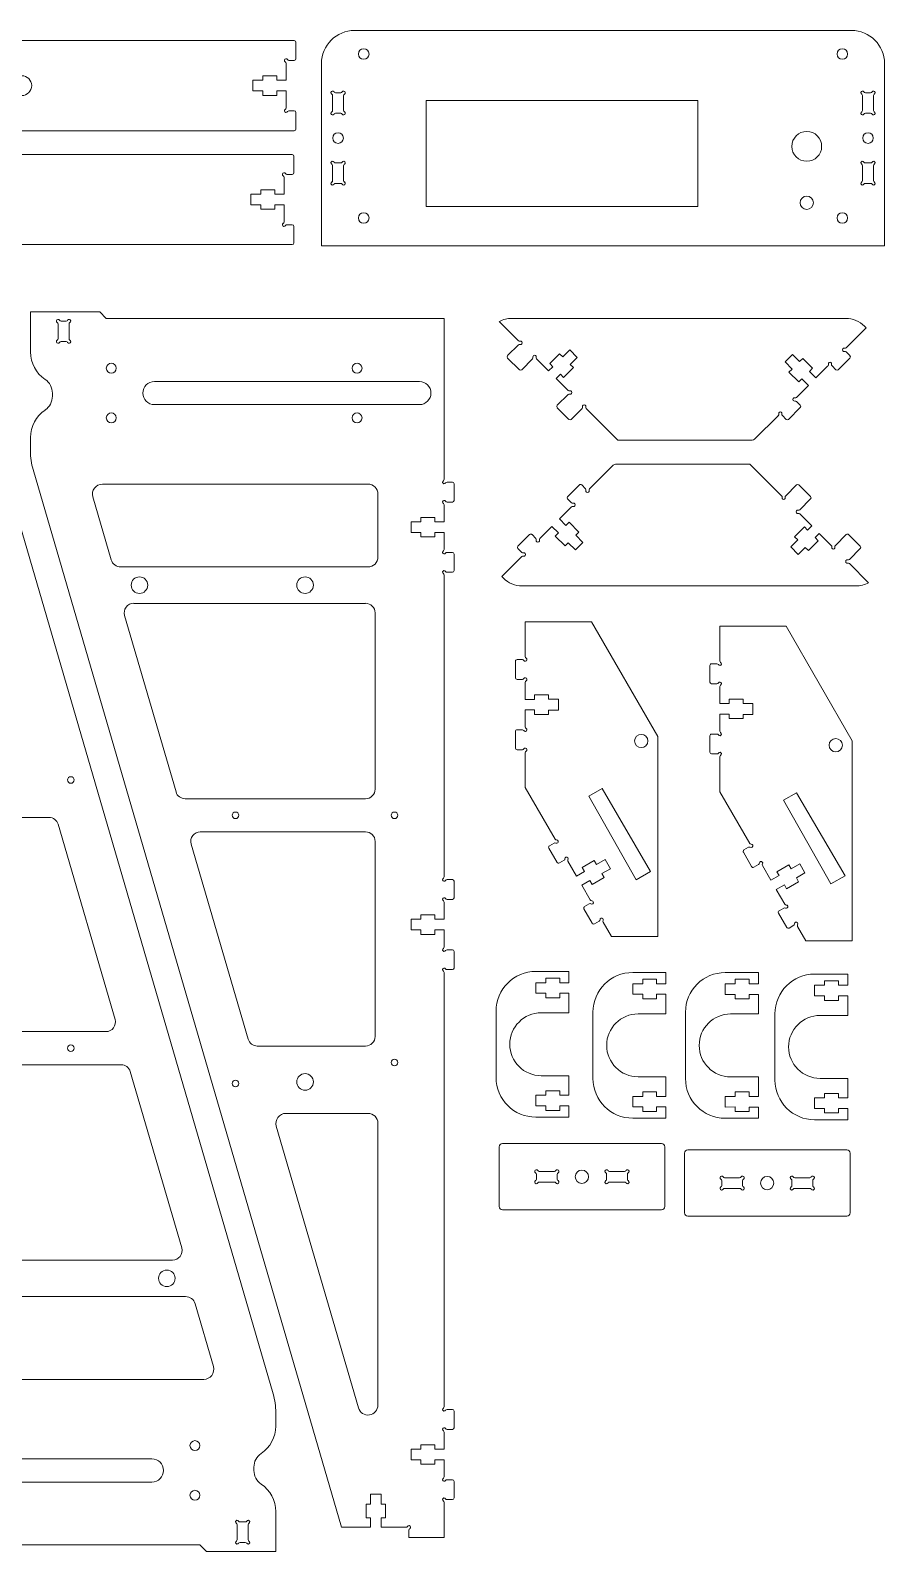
# Model space of a CAD drawing. Header units: millimetres. Extents: x 206 to 904, y 195 to 663.
# Drawn here: x 645.9 to 903.8, y 204.2 to 663.5 of the extents above; entities that cross this region are included whole.
import ezdxf

# ---------------------------------------------------------------- set-up
doc = ezdxf.new("R2010")
doc.units = ezdxf.units.MM

msp = doc.modelspace()

# ---------------------------------------------------------------- linework, layer by layer
at = {"color": 7, "linetype": 'Continuous', "lineweight": 15}
for p, q in [((893.81, 663.48), (743.81, 663.48)), ((206.61, 660.41), (725.61, 660.41)), ((726.11, 659.91), (726.11, 654.91)), ((723.11, 653.55), (723.11, 648.41)), ((725.61, 654.41), (723.98, 654.41)), ((733.81, 653.48), (733.81, 598.48)), ((903.81, 598.48), (903.81, 653.48)), ((716.11, 648.41), (713.11, 648.41)), ((713.11, 648.41), (713.11, 645.21)), ((720.31, 649.77), (716.11, 649.77)), ((716.11, 649.77), (716.11, 648.41)), ((720.31, 648.41), (720.31, 649.77)), ((723.11, 648.41), (720.31, 648.41)), ((713.11, 645.21), (716.11, 645.21)), ((716.11, 645.21), (716.11, 643.87)), ((716.11, 643.87), (720.31, 643.87)), ((720.31, 643.87), (720.31, 645.21)), ((720.31, 645.21), (723.11, 645.21)), ((723.11, 645.21), (723.11, 640.08)), ((737.16, 643.81), (737.16, 639.34)), ((739.6, 644.68), (738.03, 644.68)), ((740.46, 639.34), (740.46, 643.81)), ((897.16, 643.81), (897.16, 639.34)), ((899.6, 644.68), (898.03, 644.68)), ((900.46, 639.34), (900.46, 643.81)), ((723.98, 639.21), (725.61, 639.21)), ((726.11, 638.71), (726.11, 633.71)), ((738.03, 638.48), (739.6, 638.48)), ((765.44, 642.35), (765.44, 610.35)), ((847.44, 642.35), (765.44, 642.35)), ((847.44, 610.35), (847.44, 642.35)), ((898.03, 638.48), (899.6, 638.48)), ((725.61, 633.21), (206.61, 633.21)), ((206, 626), (725, 626)), ((725.5, 625.5), (725.5, 620.5)), ((737.16, 622.61), (737.16, 618.14)), ((739.6, 623.48), (738.03, 623.48)), ((740.46, 618.14), (740.46, 622.61)), ((897.16, 622.61), (897.16, 618.14)), ((899.6, 623.48), (898.03, 623.48)), ((900.46, 618.14), (900.46, 622.61)), ((722.5, 619.13), (722.5, 614)), ((725, 620), (723.37, 620)), ((738.03, 617.28), (739.6, 617.28)), ((898.03, 617.28), (899.6, 617.28)), ((715.5, 614), (712.5, 614)), ((712.5, 614), (712.5, 610.8)), ((719.7, 615.36), (715.5, 615.36)), ((715.5, 615.36), (715.5, 614)), ((719.7, 614), (719.7, 615.36)), ((722.5, 614), (719.7, 614)), ((712.5, 610.8), (715.5, 610.8)), ((715.5, 610.8), (715.5, 609.46)), ((715.5, 609.46), (719.7, 609.46)), ((719.7, 610.8), (722.5, 610.8)), ((719.7, 609.46), (719.7, 610.8)), ((722.5, 610.8), (722.5, 605.66)), ((765.44, 610.35), (847.44, 610.35)), ((723.37, 604.8), (725, 604.8)), ((725.5, 604.3), (725.5, 599.3)), ((725, 598.8), (206, 598.8)), ((733.81, 598.48), (903.81, 598.48)), ((645.95, 566.4), (645.95, 578.49)), ((645.95, 578.49), (666.85, 578.49)), ((654.3, 574.87), (654.3, 570.41)), ((656.74, 575.74), (655.17, 575.74)), ((657.6, 570.41), (657.6, 574.87)), ((666.85, 578.49), (668.85, 576.49)), ((668.85, 576.49), (770.85, 576.49)), ((770.85, 576.49), (770.85, 527.95)), ((793.29, 569.78), (787.5, 575.57)), ((892.1, 576.52), (791.28, 576.52)), ((898.24, 573.69), (897.75, 574.17)), ((626.11, 571.14), (719.21, 251.79)), ((655.17, 569.54), (656.74, 569.54)), ((892.2, 567.66), (898.24, 573.69)), ((793.29, 568.55), (790.01, 565.28)), ((805.68, 565.87), (802.7, 562.9)), ((806.63, 564.92), (805.68, 565.87)), ((806.63, 564.92), (807.34, 565.62)), ((808.75, 567.04), (807.34, 565.62)), ((811.01, 564.77), (808.75, 567.04)), ((873.77, 563.37), (876.03, 565.63)), ((876.03, 565.63), (878.15, 563.51)), ((893.35, 565.28), (892.2, 566.43)), ((790.01, 564.57), (793.55, 561.03)), ((794.25, 561.03), (797.53, 564.31)), ((802.39, 560.68), (798.76, 564.31)), ((803.66, 561.95), (802.39, 560.68)), ((802.7, 562.9), (803.66, 561.95)), ((809.85, 561.7), (806.87, 558.73)), ((809.6, 563.36), (808.89, 562.65)), ((809.85, 561.7), (808.89, 562.65)), ((809.6, 563.36), (811.01, 564.77)), ((875.89, 561.25), (873.77, 563.37)), ((874.93, 560.3), (875.89, 561.25)), ((878.15, 563.51), (879.11, 564.47)), ((879.11, 564.47), (882.07, 561.5)), ((882.07, 561.5), (881.12, 560.54)), ((881.12, 560.54), (883.1, 558.56)), ((883.1, 558.56), (886.73, 562.19)), ((887.96, 562.19), (889.11, 561.03)), ((889.82, 561.03), (893.35, 564.57)), ((763.35, 557.49), (683.35, 557.49)), ((804.65, 558.41), (805.92, 559.68)), ((808.28, 554.78), (804.65, 558.41)), ((805.92, 559.68), (806.87, 558.73)), ((877.9, 557.33), (874.93, 560.3)), ((877.2, 552.67), (880.84, 556.3)), ((878.86, 558.28), (877.9, 557.33)), ((880.84, 556.3), (878.86, 558.28)), ((652.56, 553.02), (652.56, 553.97)), ((808.28, 553.56), (805, 550.28)), ((878.36, 550.29), (877.2, 551.45)), ((683.35, 550.49), (763.35, 550.49)), ((805, 549.57), (808.53, 546.04)), ((809.24, 546.04), (812.52, 549.31)), ((823.3, 539.75), (813.74, 549.31)), ((864.57, 540.04), (871.74, 547.2)), ((872.96, 547.2), (874.11, 546.05)), ((874.82, 546.05), (878.36, 549.58)), ((645.95, 536.48), (645.95, 540.58)), ((823.3, 539.75), (863.88, 539.75)), ((739.85, 211.54), (646.75, 530.88)), ((821.91, 532.25), (814.74, 525.08)), ((863.18, 532.54), (822.59, 532.54)), ((863.18, 532.54), (872.74, 522.98)), ((747.85, 526.49), (667.66, 526.49)), ((771.71, 527.09), (773.35, 527.09)), ((773.85, 526.59), (773.85, 521.59)), ((811.66, 526.24), (808.12, 522.7)), ((813.52, 525.08), (812.36, 526.24)), ((877.24, 526.25), (873.96, 522.97)), ((881.48, 522.71), (877.95, 526.25)), ((664.78, 522.65), (670.31, 503.65)), ((750.85, 504.49), (750.85, 523.49)), ((770.85, 520.22), (770.85, 515.09)), ((773.35, 521.09), (771.71, 521.09)), ((809.27, 519.62), (805.64, 515.99)), ((808.12, 522), (809.27, 520.84)), ((878.2, 518.73), (881.48, 522.01)), ((763.85, 515.09), (760.85, 515.09)), ((760.85, 515.09), (760.85, 511.89)), ((768.05, 516.44), (763.85, 516.44)), ((763.85, 516.44), (763.85, 515.09)), ((768.05, 515.09), (768.05, 516.44)), ((770.85, 515.09), (768.05, 515.09)), ((805.64, 515.99), (807.62, 514.01)), ((807.62, 514.01), (808.58, 514.96)), ((808.58, 514.96), (811.54, 511.99)), ((878.2, 517.51), (881.83, 513.87)), ((760.85, 511.89), (763.85, 511.89)), ((763.85, 511.89), (763.85, 510.54)), ((763.85, 510.54), (768.05, 510.54)), ((768.05, 510.54), (768.05, 511.89)), ((768.05, 511.89), (770.85, 511.89)), ((770.85, 511.89), (770.85, 506.76)), ((796.66, 511.25), (793.12, 507.72)), ((798.52, 510.1), (797.37, 511.25)), ((803.38, 513.73), (799.75, 510.1)), ((805.36, 511.74), (803.38, 513.73)), ((804.4, 510.79), (805.36, 511.74)), ((807.37, 507.82), (804.4, 510.79)), ((811.54, 511.99), (810.59, 511.04)), ((810.59, 511.04), (812.71, 508.91)), ((876.63, 510.59), (879.6, 513.56)), ((876.63, 510.59), (877.59, 509.63)), ((880.56, 512.6), (879.6, 513.56)), ((881.83, 513.87), (880.56, 512.6)), ((882.82, 510.34), (884.09, 511.61)), ((883.77, 509.38), (882.82, 510.34)), ((884.09, 511.61), (887.72, 507.98)), ((892.22, 511.25), (888.95, 507.98)), ((896.47, 507.72), (892.93, 511.25)), ((771.71, 505.89), (773.35, 505.89)), ((773.85, 505.39), (773.85, 500.39)), ((793.12, 507.01), (794.28, 505.86)), ((808.33, 508.77), (807.37, 507.82)), ((810.45, 506.65), (808.33, 508.77)), ((812.71, 508.91), (810.45, 506.65)), ((876.88, 508.93), (875.46, 507.51)), ((875.46, 507.51), (877.73, 505.25)), ((876.88, 508.93), (877.59, 509.63)), ((877.73, 505.25), (879.14, 506.66)), ((879.85, 507.37), (879.14, 506.66)), ((879.85, 507.37), (880.8, 506.41)), ((880.8, 506.41), (883.77, 509.38)), ((893.19, 503.73), (896.47, 507.01)), ((747.85, 501.49), (673.2, 501.49)), ((794.28, 504.63), (788.24, 498.6)), ((893.19, 502.51), (898.98, 496.72)), ((770.85, 499.02), (770.85, 407.96)), ((773.35, 499.89), (771.71, 499.89)), ((788.24, 498.6), (788.73, 498.11)), ((794.38, 495.77), (895.2, 495.77)), ((747.12, 490.49), (677.11, 490.49)), ((749.99, 487.63), (749.99, 434.36)), ((674.36, 486.82), (689.89, 433.55)), ((795.35, 484.91), (795.35, 474.38)), ((815.35, 484.91), (795.35, 484.91)), ((835.35, 450.27), (815.35, 484.91)), ((874.07, 483.63), (854.07, 483.63)), ((854.07, 483.63), (854.07, 473.1)), ((894.07, 448.99), (874.07, 483.63)), ((794.48, 473.51), (792.85, 473.51)), ((792.35, 473.01), (792.35, 468.01)), ((851.07, 471.73), (851.07, 466.73)), ((853.2, 472.23), (851.57, 472.23)), ((792.85, 467.51), (794.48, 467.51)), ((795.35, 466.65), (795.35, 461.51)), ((851.57, 466.23), (853.2, 466.23)), ((854.07, 465.37), (854.07, 460.23)), ((795.35, 461.51), (798.15, 461.51)), ((798.15, 462.86), (802.35, 462.86)), ((798.15, 461.51), (798.15, 462.86)), ((802.35, 462.86), (802.35, 461.56)), ((802.35, 461.56), (805.35, 461.56)), ((805.35, 461.56), (805.35, 458.26)), ((854.07, 460.23), (856.87, 460.23)), ((856.87, 461.58), (861.07, 461.58)), ((856.87, 460.23), (856.87, 461.58)), ((861.07, 461.58), (861.07, 460.28)), ((861.07, 460.28), (864.07, 460.28)), ((864.07, 460.28), (864.07, 456.98)), ((795.35, 458.31), (795.35, 453.18)), ((798.15, 458.31), (795.35, 458.31)), ((798.15, 456.96), (798.15, 458.31)), ((802.35, 456.96), (798.15, 456.96)), ((802.35, 458.26), (802.35, 456.96)), ((805.35, 458.26), (802.35, 458.26)), ((854.07, 457.03), (854.07, 451.9)), ((856.87, 457.03), (854.07, 457.03)), ((856.87, 455.68), (856.87, 457.03)), ((861.07, 455.68), (856.87, 455.68)), ((861.07, 456.98), (861.07, 455.68)), ((864.07, 456.98), (861.07, 456.98)), ((792.35, 451.81), (792.35, 446.81)), ((794.48, 452.31), (792.85, 452.31)), ((835.35, 389.91), (835.35, 450.27)), ((851.07, 450.53), (851.07, 445.53)), ((853.2, 451.03), (851.57, 451.03)), ((792.85, 446.31), (794.48, 446.31)), ((894.07, 388.63), (894.07, 448.99)), ((795.35, 445.45), (795.35, 434.91)), ((851.57, 445.03), (853.2, 445.03)), ((854.07, 444.17), (854.07, 433.63)), ((795.35, 434.91), (804.36, 419.3)), ((818.54, 434.6), (814.56, 432.31)), ((814.56, 432.31), (828.82, 407.06)), ((833.19, 409.5), (818.54, 434.6)), ((854.07, 433.63), (863.09, 418.02)), ((877.26, 433.32), (873.28, 431.03)), ((891.92, 408.22), (877.26, 433.32)), ((747.12, 431.49), (692.64, 431.49)), ((873.28, 431.03), (887.55, 405.79)), ((618.84, 425.85), (651.55, 425.85)), ((671.48, 364.86), (654.31, 423.78)), ((747.12, 421.49), (697.23, 421.49)), ((749.99, 418.63), (749.99, 359.7)), ((804.05, 418.11), (802.63, 417.3)), ((694.48, 417.82), (711.66, 358.89)), ((802.45, 416.61), (804.95, 412.28)), ((861.17, 415.33), (863.67, 411)), ((862.77, 416.83), (861.36, 416.02)), ((805.63, 412.1), (807.05, 412.92)), ((808.23, 412.6), (810.8, 408.15)), ((810.8, 408.15), (813.22, 409.55)), ((812.55, 410.72), (816.18, 412.82)), ((813.22, 409.55), (812.55, 410.72)), ((816.18, 412.82), (816.86, 411.65)), ((816.86, 411.65), (819.46, 413.15)), ((821.06, 410.38), (818.46, 408.88)), ((818.46, 408.88), (819.13, 407.71)), ((819.46, 413.15), (821.06, 410.38)), ((828.82, 407.06), (833.19, 409.5)), ((864.36, 410.82), (865.77, 411.64)), ((866.95, 411.32), (869.52, 406.87)), ((871.27, 409.44), (874.91, 411.54)), ((871.95, 408.27), (871.27, 409.44)), ((874.91, 411.54), (875.58, 410.37)), ((875.58, 410.37), (878.18, 411.87)), ((879.78, 409.1), (877.18, 407.6)), ((878.18, 411.87), (879.78, 409.1)), ((771.71, 407.09), (773.35, 407.09)), ((773.85, 406.59), (773.85, 401.59)), ((814.82, 406.78), (812.4, 405.38)), ((812.4, 405.38), (814.96, 400.94)), ((815.5, 405.61), (814.82, 406.78)), ((819.13, 407.71), (815.5, 405.61)), ((869.52, 406.87), (871.95, 408.27)), ((873.55, 405.5), (871.12, 404.1)), ((874.22, 404.33), (873.55, 405.5)), ((877.86, 406.43), (874.22, 404.33)), ((877.18, 407.6), (877.86, 406.43)), ((887.55, 405.79), (891.92, 408.22)), ((770.85, 400.22), (770.85, 395.09)), ((773.35, 401.09), (771.71, 401.09)), ((814.65, 399.75), (813.23, 398.94)), ((871.12, 404.1), (873.69, 399.66)), ((763.85, 395.09), (760.85, 395.09)), ((760.85, 395.09), (760.85, 391.89)), ((768.05, 396.44), (763.85, 396.44)), ((763.85, 396.44), (763.85, 395.09)), ((768.05, 395.09), (768.05, 396.44)), ((770.85, 395.09), (768.05, 395.09)), ((813.05, 398.25), (815.55, 393.92)), ((871.77, 396.97), (874.27, 392.64)), ((873.37, 398.47), (871.96, 397.66)), ((760.85, 391.89), (763.85, 391.89)), ((763.85, 391.89), (763.85, 390.54)), ((763.85, 390.54), (768.05, 390.54)), ((768.05, 390.54), (768.05, 391.89)), ((768.05, 391.89), (770.85, 391.89)), ((770.85, 391.89), (770.85, 386.76)), ((816.23, 393.74), (817.65, 394.56)), ((818.83, 394.24), (821.33, 389.91)), ((874.96, 392.46), (876.37, 393.28)), ((877.55, 392.96), (880.05, 388.63)), ((771.71, 385.89), (773.35, 385.89)), ((821.33, 389.91), (835.35, 389.91)), ((880.05, 388.63), (894.07, 388.63)), ((773.85, 385.39), (773.85, 380.39)), ((770.85, 379.02), (770.85, 247.96)), ((773.35, 379.89), (771.71, 379.89)), ((808.53, 379.36), (798.53, 379.36)), ((801.53, 377.31), (805.73, 377.31)), ((801.53, 375.96), (801.53, 377.31)), ((805.73, 377.31), (805.73, 375.96)), ((808.53, 375.96), (808.53, 379.36)), ((837.78, 379.04), (827.78, 379.04)), ((830.78, 376.99), (834.98, 376.99)), ((830.78, 375.64), (830.78, 376.99)), ((834.98, 376.99), (834.98, 375.64)), ((837.78, 375.64), (837.78, 379.04)), ((865.71, 379.02), (855.71, 379.02)), ((858.71, 376.97), (862.91, 376.97)), ((858.71, 375.62), (858.71, 376.97)), ((862.91, 376.97), (862.91, 375.62)), ((865.71, 375.62), (865.71, 379.02)), ((892.7, 378.56), (882.7, 378.56)), ((892.7, 375.16), (892.7, 378.56)), ((798.53, 375.96), (801.53, 375.96)), ((798.53, 372.76), (798.53, 375.96)), ((801.53, 372.76), (798.53, 372.76)), ((801.53, 371.41), (801.53, 372.76)), ((805.73, 375.96), (808.53, 375.96)), ((805.73, 372.76), (805.73, 371.41)), ((808.53, 372.76), (805.73, 372.76)), ((808.53, 366.86), (808.53, 372.76)), ((827.78, 375.64), (830.78, 375.64)), ((827.78, 372.44), (827.78, 375.64)), ((830.78, 372.44), (827.78, 372.44)), ((830.78, 371.09), (830.78, 372.44)), ((834.98, 375.64), (837.78, 375.64)), ((834.98, 372.44), (834.98, 371.09)), ((837.78, 372.44), (834.98, 372.44)), ((837.78, 366.54), (837.78, 372.44)), ((855.71, 375.62), (858.71, 375.62)), ((855.71, 372.42), (855.71, 375.62)), ((858.71, 372.42), (855.71, 372.42)), ((858.71, 371.07), (858.71, 372.42)), ((862.91, 375.62), (865.71, 375.62)), ((862.91, 372.42), (862.91, 371.07)), ((865.71, 372.42), (862.91, 372.42)), ((865.71, 366.52), (865.71, 372.42)), ((882.7, 375.16), (885.7, 375.16)), ((882.7, 371.96), (882.7, 375.16)), ((885.7, 376.51), (889.9, 376.51)), ((885.7, 375.16), (885.7, 376.51)), ((889.9, 376.51), (889.9, 375.16)), ((889.9, 375.16), (892.7, 375.16)), ((805.73, 371.41), (801.53, 371.41)), ((834.98, 371.09), (830.78, 371.09)), ((862.91, 371.07), (858.71, 371.07)), ((885.7, 371.96), (882.7, 371.96)), ((885.7, 370.61), (885.7, 371.96)), ((889.9, 370.61), (885.7, 370.61)), ((889.9, 371.96), (889.9, 370.61)), ((892.7, 371.96), (889.9, 371.96)), ((892.7, 366.06), (892.7, 371.96)), ((786.53, 367.36), (786.53, 347.36)), ((800.16, 366.86), (808.53, 366.86)), ((815.78, 367.04), (815.78, 347.04)), ((829.41, 366.54), (837.78, 366.54)), ((843.71, 367.02), (843.71, 347.02)), ((857.34, 366.52), (865.71, 366.52)), ((870.7, 366.56), (870.7, 346.56)), ((884.33, 366.06), (892.7, 366.06)), ((618.84, 361.19), (668.73, 361.19)), ((747.12, 356.83), (714.41, 356.83)), ((618.84, 351.19), (673.32, 351.19)), ((691.6, 295.86), (676.07, 349.12)), ((808.53, 347.86), (800.16, 347.86)), ((808.53, 341.96), (808.53, 347.86)), ((837.78, 347.54), (829.41, 347.54)), ((837.78, 341.64), (837.78, 347.54)), ((865.71, 347.52), (857.34, 347.52)), ((865.71, 341.62), (865.71, 347.52)), ((892.7, 347.06), (884.33, 347.06)), ((892.7, 341.16), (892.7, 347.06)), ((798.53, 341.96), (801.53, 341.96)), ((798.53, 338.76), (798.53, 341.96)), ((801.53, 343.31), (805.73, 343.31)), ((801.53, 341.96), (801.53, 343.31)), ((805.73, 343.31), (805.73, 341.96)), ((805.73, 341.96), (808.53, 341.96)), ((827.78, 341.64), (830.78, 341.64)), ((827.78, 338.44), (827.78, 341.64)), ((830.78, 342.99), (834.98, 342.99)), ((830.78, 341.64), (830.78, 342.99)), ((834.98, 342.99), (834.98, 341.64)), ((834.98, 341.64), (837.78, 341.64)), ((855.71, 341.62), (858.71, 341.62)), ((855.71, 338.42), (855.71, 341.62)), ((858.71, 342.97), (862.91, 342.97)), ((858.71, 341.62), (858.71, 342.97)), ((862.91, 342.97), (862.91, 341.62)), ((862.91, 341.62), (865.71, 341.62)), ((882.7, 341.16), (885.7, 341.16)), ((882.7, 337.96), (882.7, 341.16)), ((885.7, 342.51), (889.9, 342.51)), ((885.7, 341.16), (885.7, 342.51)), ((889.9, 342.51), (889.9, 341.16)), ((889.9, 341.16), (892.7, 341.16)), ((723.05, 336.49), (747.85, 336.49)), ((801.53, 338.77), (798.53, 338.76)), ((798.53, 335.36), (808.53, 335.36)), ((801.53, 337.41), (801.53, 338.77)), ((805.73, 337.41), (801.53, 337.41)), ((805.73, 338.76), (805.73, 337.41)), ((808.53, 338.76), (805.73, 338.76)), ((808.53, 335.36), (808.53, 338.76)), ((830.78, 338.45), (827.78, 338.44)), ((830.78, 337.09), (830.78, 338.45)), ((834.98, 337.09), (830.78, 337.09)), ((834.98, 338.44), (834.98, 337.09)), ((837.78, 338.44), (834.98, 338.44)), ((837.78, 335.04), (837.78, 338.44)), ((858.71, 338.44), (855.71, 338.42)), ((858.71, 337.07), (858.71, 338.44)), ((862.91, 337.07), (858.71, 337.07)), ((865.71, 338.42), (862.91, 338.42)), ((862.91, 338.42), (862.91, 337.07)), ((865.71, 335.02), (865.71, 338.42)), ((885.7, 337.98), (882.7, 337.96)), ((885.7, 336.61), (885.7, 337.98)), ((889.9, 336.61), (885.7, 336.61)), ((889.9, 337.96), (889.9, 336.61)), ((892.7, 337.96), (889.9, 337.96)), ((892.7, 334.56), (892.7, 337.96)), ((720.17, 332.65), (744.97, 247.58)), ((750.85, 248.42), (750.85, 333.49)), ((827.78, 335.04), (837.78, 335.04)), ((855.71, 335.02), (865.71, 335.02)), ((882.7, 334.56), (892.7, 334.56)), ((787.43, 326.36), (787.43, 308.36)), ((836.43, 327.36), (788.43, 327.36)), ((837.43, 308.36), (837.43, 326.36)), ((843.38, 324.45), (843.38, 306.45)), ((892.38, 325.45), (844.38, 325.45)), ((893.38, 306.45), (893.38, 324.45)), ((798.68, 318.09), (798.68, 316.63)), ((804.11, 318.96), (799.55, 318.96)), ((804.98, 316.63), (804.98, 318.09)), ((819.88, 318.09), (819.88, 316.63)), ((825.31, 318.96), (820.75, 318.96)), ((826.18, 316.63), (826.18, 318.09)), ((860.06, 317.05), (855.49, 317.05)), ((881.26, 317.05), (876.69, 317.05)), ((799.55, 315.76), (804.11, 315.76)), ((820.75, 315.76), (825.31, 315.76)), ((854.63, 316.18), (854.63, 314.71)), ((855.49, 313.85), (860.06, 313.85)), ((860.93, 314.71), (860.93, 316.18)), ((875.83, 316.18), (875.83, 314.71)), ((876.69, 313.85), (881.26, 313.85)), ((882.13, 314.71), (882.13, 316.18)), ((788.43, 307.36), (836.43, 307.36)), ((844.38, 305.45), (892.38, 305.45)), ((618.84, 292.19), (688.85, 292.19)), ((692.77, 281.19), (618.11, 281.19)), ((701.18, 260.03), (695.65, 279.03)), ((618.11, 256.19), (698.3, 256.19)), ((720.01, 246.2), (720.01, 242.09)), ((771.71, 247.09), (773.35, 247.09)), ((773.85, 246.59), (773.85, 241.59)), ((770.85, 240.22), (770.85, 235.09)), ((773.35, 241.09), (771.71, 241.09)), ((763.85, 235.09), (760.85, 235.09)), ((760.85, 235.09), (760.85, 231.89)), ((768.05, 236.44), (763.85, 236.44)), ((763.85, 236.44), (763.85, 235.09)), ((768.05, 235.09), (768.05, 236.44)), ((770.85, 235.09), (768.05, 235.09)), ((682.61, 232.19), (602.61, 232.19)), ((713.4, 228.71), (713.4, 229.66)), ((760.85, 231.89), (763.85, 231.89)), ((763.85, 231.89), (763.85, 230.54)), ((763.85, 230.54), (768.05, 230.54)), ((768.05, 230.54), (768.05, 231.89)), ((768.05, 231.89), (770.85, 231.89)), ((770.85, 231.89), (770.85, 226.76)), ((602.61, 225.19), (682.61, 225.19)), ((771.71, 225.89), (773.35, 225.89)), ((773.85, 225.39), (773.85, 220.39)), ((751.8, 221.54), (748.6, 221.54)), ((748.6, 221.54), (748.6, 218.54)), ((751.8, 218.54), (751.8, 221.54)), ((720.01, 216.28), (720.01, 204.19)), ((748.6, 218.54), (747.25, 218.54)), ((747.25, 218.54), (747.25, 214.34)), ((753.15, 218.54), (751.8, 218.54)), ((753.15, 214.34), (753.15, 218.54)), ((770.85, 219.02), (770.85, 208.44)), ((773.35, 219.89), (771.71, 219.89)), ((708.36, 212.27), (708.36, 207.8)), ((710.79, 213.14), (709.22, 213.14)), ((711.66, 207.8), (711.66, 212.27)), ((748.6, 211.54), (739.85, 211.54)), ((747.25, 214.34), (748.6, 214.34)), ((748.6, 214.34), (748.6, 211.54)), ((751.8, 211.54), (751.8, 214.34)), ((751.8, 214.34), (753.15, 214.34)), ((759.33, 211.54), (751.8, 211.54)), ((709.22, 206.94), (710.79, 206.94)), ((760.2, 208.44), (760.2, 210.67)), ((770.85, 208.44), (760.2, 208.44)), ((697.11, 206.19), (595.11, 206.19)), ((699.11, 204.19), (697.11, 206.19)), ((720.01, 204.19), (699.11, 204.19))]:
    msp.add_line(p, q, dxfattribs=at)
for centre, radius in [((746.56, 656.35), 1.6), ((891.06, 656.35), 1.6), ((738.81, 630.98), 1.6), ((880.31, 628.48), 4.5), ((898.81, 630.98), 1.6), ((880.31, 611.45), 2), ((746.56, 606.85), 1.6), ((891.06, 606.85), 1.6), ((670.35, 561.49), 1.5), ((744.55, 561.49), 1.5), ((670.35, 546.49), 1.5), ((744.55, 546.49), 1.5), ((678.85, 495.99), 2.5), ((728.85, 495.99), 2.5), ((830.35, 448.93), 2), ((889.07, 447.65), 2), ((658.14, 437.16), 1), ((707.82, 426.49), 1), ((755.85, 426.49), 1), ((658.14, 356.19), 1), ((755.85, 351.83), 1), ((707.82, 345.52), 1), ((728.85, 345.99), 2.5), ((812.43, 317.36), 2), ((868.38, 315.45), 2), ((687.11, 286.69), 2.5), ((695.61, 236.19), 1.5), ((695.61, 221.19), 1.5)]:
    msp.add_circle(centre, radius, dxfattribs=at)
for centre, radius, start, end in [((743.81, 653.48), 10, 90, 180), ((893.81, 653.48), 10, 0, 90), ((725.61, 659.91), 0.5, 0, 90), ((723.11, 654.41), 0.5, 30, 240), ((722.61, 653.55), 0.5, 0, 60), ((723.98, 654.91), 0.5, 210, 270), ((725.61, 654.91), 0.5, 270, 0), ((643.31, 646.81), 3, 270, 90), ((737.16, 644.68), 0.5, 30.0003, 240.0003), ((736.66, 643.81), 0.5, 0, 60.0003), ((738.03, 645.18), 0.5, 210.0003, 270), ((739.6, 645.18), 0.5, 270, 330.0001), ((740.46, 644.68), 0.5, 300.0003, 150.0001), ((740.96, 643.81), 0.5, 120.0003, 180), ((897.16, 644.68), 0.5, 30.0002, 240), ((896.66, 643.81), 0.5, 0, 60), ((898.03, 645.18), 0.5, 210.0002, 270), ((899.6, 645.18), 0.5, 270, 330.0001), ((900.46, 644.68), 0.5, 300.0003, 150.0001), ((900.96, 643.81), 0.5, 120.0003, 180), ((723.11, 639.21), 0.5, 120, 330), ((722.61, 640.08), 0.5, 300, 0), ((723.98, 638.71), 0.5, 90, 150), ((725.61, 638.71), 0.5, 0, 90), ((737.16, 638.48), 0.5, 120.0002, 330), ((736.66, 639.34), 0.5, 300.0002, 360), ((738.03, 637.98), 0.5, 90, 150), ((739.6, 637.98), 0.5, 30.0004, 90), ((740.46, 638.48), 0.5, 210.0004, 60), ((740.96, 639.34), 0.5, 180, 240), ((897.16, 638.48), 0.5, 120.0002, 330), ((896.66, 639.34), 0.5, 300.0002, 0), ((898.03, 637.98), 0.5, 90, 150), ((899.6, 637.98), 0.5, 30.0003, 90), ((900.46, 638.48), 0.5, 210.0003, 60.0006), ((900.96, 639.34), 0.5, 180, 240.0006), ((725.61, 633.71), 0.5, 270, 0), ((725, 625.5), 0.5, 0, 90), ((722.5, 620), 0.5, 30, 240), ((723.37, 620.5), 0.5, 210, 270), ((725, 620.5), 0.5, 270, 0), ((737.16, 623.48), 0.5, 30.0002, 240), ((736.66, 622.61), 0.5, 0, 60), ((738.03, 623.98), 0.5, 210.0002, 270), ((739.6, 623.98), 0.5, 270, 330), ((740.46, 623.48), 0.5, 300.0002, 150), ((740.96, 622.61), 0.5, 120.0002, 180), ((897.16, 623.48), 0.5, 30.0003, 239.9997), ((896.66, 622.61), 0.5, 0, 59.9997), ((898.03, 623.98), 0.5, 210.0003, 270), ((899.6, 623.98), 0.5, 270, 330.0001), ((900.46, 623.48), 0.5, 300.0003, 150.0001), ((900.96, 622.61), 0.5, 120.0003, 180), ((722, 619.13), 0.5, 0, 60), ((737.16, 617.28), 0.5, 120.0003, 330.0001), ((736.66, 618.14), 0.5, 300.0003, 0), ((738.03, 616.78), 0.5, 90, 150.0001), ((739.6, 616.78), 0.5, 30.0002, 90), ((740.46, 617.28), 0.5, 210.0002, 60), ((740.96, 618.14), 0.5, 180, 240), ((897.16, 617.28), 0.5, 120.0003, 330), ((896.66, 618.14), 0.5, 300.0003, 0), ((898.03, 616.78), 0.5, 90, 150), ((899.6, 616.78), 0.5, 30.0004, 90), ((900.46, 617.28), 0.5, 210.0004, 60), ((900.96, 618.14), 0.5, 180, 240), ((722.5, 604.8), 0.5, 120, 330), ((722, 605.66), 0.5, 300, 0), ((723.37, 604.3), 0.5, 90, 150), ((725, 604.3), 0.5, 0, 90), ((725, 599.3), 0.5, 270, 0), ((654.3, 575.74), 0.5, 30, 240), ((653.8, 574.87), 0.5, 0, 60), ((655.17, 576.24), 0.5, 210, 270), ((656.74, 576.24), 0.5, 270, 330), ((657.6, 575.74), 0.5, 300, 150), ((658.1, 574.87), 0.5, 120, 180), ((791.28, 568.52), 8, 89.9807, 118.1698), ((892.09, 568.52), 8, 44.9807, 89.9807), ((654.3, 569.54), 0.5, 120, 330), ((653.8, 570.41), 0.5, 300, 0), ((655.17, 569.04), 0.5, 90, 150), ((656.74, 569.04), 0.5, 30, 90), ((657.6, 569.54), 0.5, 210, 60), ((658.1, 570.41), 0.5, 180, 240), ((793.64, 570.13), 0.5, 224.9807, 284.9807), ((793.9, 569.16), 0.5, 254.9744, 104.9807), ((655.95, 566.4), 10, 180, 235.9772), ((790.37, 564.92), 0.5, 134.9807, 224.9807), ((793.64, 568.2), 0.5, 74.9744, 134.9807), ((798.14, 564.92), 0.5, 344.9807, 194.9745), ((891.59, 567.04), 0.5, 74.981, 284.9806), ((891.85, 568.01), 0.5, 254.9809, 314.9807), ((891.85, 566.08), 0.5, 44.9807, 104.9807), ((893, 564.92), 0.5, 314.9807, 44.9807), ((793.9, 561.39), 0.5, 224.9807, 314.9807), ((797.18, 564.66), 0.5, 314.9808, 14.9745), ((799.11, 564.66), 0.5, 164.9807, 224.9807), ((886.38, 562.54), 0.5, 314.9807, 14.9807), ((887.34, 562.8), 0.5, 344.981, 194.9806), ((888.31, 562.54), 0.5, 164.9809, 224.9807), ((889.46, 561.39), 0.5, 224.9807, 314.9807), ((647.56, 553.97), 5, 0, 55.9772), ((683.35, 553.99), 3.5, 90, 270), ((763.35, 553.99), 3.5, 270, 90), ((647.56, 553.02), 5, 304.0228, 0), ((808.63, 555.13), 0.5, 224.9807, 284.9807), ((808.63, 553.2), 0.5, 74.9882, 134.9819), ((808.89, 554.17), 0.5, 254.9882, 104.9807), ((876.59, 552.06), 0.5, 74.981, 284.9806), ((876.85, 553.02), 0.5, 254.9809, 314.9807), ((876.85, 551.09), 0.5, 44.9807, 104.9807), ((655.95, 540.58), 10, 124.0228, 180), ((805.35, 549.93), 0.5, 134.9819, 224.9819), ((812.16, 549.67), 0.5, 314.982, 14.9883), ((813.13, 549.92), 0.5, 344.9807, 194.9883), ((814.1, 549.66), 0.5, 164.9807, 224.9807), ((871.38, 547.56), 0.5, 314.9807, 14.9807), ((872.35, 547.82), 0.5, 344.981, 194.9806), ((873.31, 547.56), 0.5, 164.9809, 224.9807), ((878.01, 549.94), 0.5, 314.9807, 44.9807), ((808.89, 546.39), 0.5, 224.9819, 314.9819), ((874.47, 546.4), 0.5, 224.9807, 314.9807), ((863.86, 540.75), 1, 271.3635, 314.981), ((665.95, 536.48), 20, 180, 196.2527), ((822.62, 531.54), 1, 91.3635, 134.981), ((667.66, 523.49), 3, 90, 196.2527), ((747.85, 523.49), 3, 0, 90), ((770.85, 527.09), 0.5, 120.0003, 330), ((770.35, 527.96), 0.5, 300.0002, 359.5703), ((771.71, 526.59), 0.5, 90, 150), ((773.35, 526.59), 0.5, 359.9999, 89.9999), ((812.01, 525.88), 0.5, 44.9807, 134.9807), ((813.16, 524.73), 0.5, 344.9809, 44.9807), ((814.13, 524.47), 0.5, 164.981, 14.9806), ((815.1, 524.73), 0.5, 134.9807, 194.9807), ((877.59, 525.9), 0.5, 44.9819, 134.9819), ((770.85, 521.09), 0.5, 30.0001, 240), ((770.35, 520.22), 0.5, 0, 60), ((771.71, 521.59), 0.5, 210.0002, 270), ((773.35, 521.59), 0.5, 270, 0), ((808.47, 522.35), 0.5, 134.9807, 224.9807), ((809.63, 521.19), 0.5, 224.9807, 284.9807), ((809.63, 519.26), 0.5, 74.9809, 134.9807), ((809.89, 520.23), 0.5, 254.981, 104.9806), ((872.38, 522.62), 0.5, 344.9807, 44.9807), ((873.35, 522.36), 0.5, 164.9807, 14.9883), ((874.31, 522.62), 0.5, 134.982, 194.9883), ((881.13, 522.36), 0.5, 314.9819, 44.9819), ((877.59, 518.12), 0.5, 74.9882, 284.9807), ((877.85, 519.08), 0.5, 254.9882, 314.9819), ((877.85, 517.15), 0.5, 44.9807, 104.9807), ((797.01, 510.9), 0.5, 44.9807, 134.9807), ((798.17, 509.74), 0.5, 344.9809, 44.9807), ((800.1, 509.74), 0.5, 134.9807, 194.9807), ((892.58, 510.9), 0.5, 44.9807, 134.9807), ((770.85, 505.89), 0.5, 120.0003, 330), ((770.35, 506.76), 0.5, 300.0002, 0.0001), ((771.71, 505.39), 0.5, 90, 150), ((773.35, 505.39), 0.5, 359.9999, 89.9999), ((793.48, 507.36), 0.5, 134.9807, 224.9807), ((794.63, 506.21), 0.5, 224.9807, 284.9807), ((794.89, 505.24), 0.5, 254.981, 104.9806), ((799.13, 509.48), 0.5, 164.981, 14.9806), ((887.37, 507.63), 0.5, 344.9807, 44.9807), ((888.33, 507.37), 0.5, 164.9807, 14.9745), ((889.3, 507.63), 0.5, 134.9808, 194.9745), ((896.11, 507.36), 0.5, 314.9807, 44.9807), ((673.2, 504.49), 3, 196.2527, 270), ((747.85, 504.49), 3, 270, 0), ((794.63, 504.28), 0.5, 74.9809, 134.9807), ((892.57, 503.12), 0.5, 74.9744, 284.9807), ((892.83, 504.09), 0.5, 254.9744, 314.9807), ((892.83, 502.16), 0.5, 44.9807, 104.9807), ((770.85, 499.89), 0.5, 30.0001, 240), ((770.35, 499.02), 0.5, 0, 60), ((771.71, 500.39), 0.5, 210.0002, 270), ((773.35, 500.39), 0.5, 270, 0), ((794.38, 503.77), 8, 224.9807, 269.9807), ((895.2, 503.77), 8, 269.9807, 298.1698), ((677.11, 487.63), 2.87, 90, 196.2527), ((747.12, 487.63), 2.87, 0, 90), ((792.85, 473.01), 0.5, 90.0003, 180.001), ((794.48, 473.01), 0.5, 30.0005, 90.0003), ((795.35, 473.51), 0.5, 210.0005, 60.0003), ((795.85, 474.38), 0.5, 180.0003, 240.0003), ((854.57, 473.1), 0.5, 180.0003, 240.0003), ((851.57, 471.73), 0.5, 90.0003, 180.001), ((853.2, 471.73), 0.5, 30.0005, 90.0003), ((854.07, 472.23), 0.5, 210.0005, 60.0003), ((792.85, 468.01), 0.5, 180.0003, 270.0003), ((794.48, 468.01), 0.5, 270.0003, 330.0003), ((795.35, 467.51), 0.5, 300.0005, 150.0003), ((795.85, 466.65), 0.5, 120.0005, 180.0003), ((851.57, 466.73), 0.5, 180.0003, 270.0003), ((853.2, 466.73), 0.5, 270.0003, 330.0003), ((854.07, 466.23), 0.5, 300.0005, 150.0003), ((854.57, 465.37), 0.5, 120.0005, 180.0003), ((792.85, 451.81), 0.5, 90.0005, 180.0006), ((794.48, 451.81), 0.5, 30.0005, 90.0003), ((795.35, 452.31), 0.5, 210.0005, 60.0003), ((795.85, 453.18), 0.5, 180.0003, 240.0003), ((851.57, 450.53), 0.5, 90.0005, 180.0006), ((853.2, 450.53), 0.5, 30.0005, 90.0003), ((854.07, 451.03), 0.5, 210.0005, 60.0003), ((854.57, 451.9), 0.5, 180.0003, 240.0003), ((792.85, 446.81), 0.5, 180.0003, 270.0003), ((794.48, 446.81), 0.5, 270.0003, 330.0003), ((795.35, 446.31), 0.5, 300.0005, 150.0003), ((795.85, 445.45), 0.5, 120.0005, 180.0003), ((851.57, 445.53), 0.5, 180.0003, 270.0003), ((854.07, 445.03), 0.5, 300.0005, 150.0003), ((853.2, 445.53), 0.5, 270.0003, 330.0003), ((854.57, 444.17), 0.5, 120.0005, 180.0003), ((692.64, 434.36), 2.87, 196.2527, 270), ((747.12, 434.36), 2.87, 270, 0), ((651.55, 422.98), 2.87, 16.2527, 90), ((697.23, 418.63), 2.87, 90, 196.2527), ((747.12, 418.63), 2.87, 0, 90), ((804.3, 417.68), 0.5, 59.9999, 120), ((804.8, 419.55), 0.5, 210, 270.0002), ((804.8, 418.55), 0.5, 239.9999, 90.0002), ((863.52, 418.27), 0.5, 210, 270.0002), ((802.88, 416.86), 0.5, 120, 210), ((807.8, 413.35), 0.5, 330.0003, 180), ((861.61, 415.58), 0.5, 120, 210), ((863.02, 416.4), 0.5, 59.9999, 120), ((863.52, 417.27), 0.5, 239.9999, 90.0002), ((805.38, 412.53), 0.5, 210, 300), ((806.8, 413.35), 0.5, 300, 0), ((808.66, 412.85), 0.5, 150.0003, 210), ((864.11, 411.25), 0.5, 210, 300), ((865.52, 412.07), 0.5, 300, 0), ((866.52, 412.07), 0.5, 330.0003, 180), ((867.39, 411.57), 0.5, 150.0003, 210), ((770.85, 407.09), 0.5, 120.0003, 329.9999), ((770.35, 407.96), 0.5, 300.0002, 359.9999), ((771.71, 406.59), 0.5, 90, 150), ((773.35, 406.59), 0.5, 359.9999, 89.9999), ((770.85, 401.09), 0.5, 30.0001, 240), ((770.35, 400.22), 0.5, 359.9994, 60), ((771.71, 401.59), 0.5, 210.0002, 270), ((773.35, 401.59), 0.5, 269.9999, 359.9999), ((814.9, 399.32), 0.5, 60.0002, 120), ((815.4, 401.19), 0.5, 210, 270), ((815.4, 400.19), 0.5, 240.0002, 90), ((874.12, 399.91), 0.5, 210, 270), ((813.48, 398.5), 0.5, 120, 210), ((818.4, 394.99), 0.5, 330.0001, 179.9998), ((872.21, 397.22), 0.5, 120, 210), ((873.62, 398.04), 0.5, 60.0002, 120), ((874.12, 398.91), 0.5, 240.0002, 90), ((815.98, 394.17), 0.5, 210, 300), ((817.4, 394.99), 0.5, 300, 359.9998), ((819.26, 394.49), 0.5, 150.0001, 210), ((874.71, 392.89), 0.5, 210, 300), ((876.12, 393.71), 0.5, 300, 359.9998), ((877.12, 393.71), 0.5, 330.0001, 179.9998), ((877.99, 393.21), 0.5, 150.0001, 210), ((770.85, 385.89), 0.5, 120.0003, 329.9999), ((770.35, 386.76), 0.5, 300.0002, 359.9999), ((771.71, 385.39), 0.5, 90, 150), ((773.35, 385.39), 0.5, 359.9999, 89.9999), ((770.85, 379.89), 0.5, 30.0001, 240), ((770.35, 379.02), 0.5, 0, 60), ((771.71, 380.39), 0.5, 210.0002, 270), ((773.35, 380.39), 0.5, 269.9999, 359.9999), ((798.53, 367.36), 12, 90, 180), ((827.78, 367.04), 12, 90, 180), ((855.71, 367.02), 12, 90, 180), ((882.7, 366.56), 12, 90, 180), ((668.73, 364.05), 2.87, 270, 16.2527), ((800.16, 357.36), 9.5, 90, 270), ((829.41, 357.04), 9.5, 90, 270), ((857.34, 357.02), 9.5, 90, 270), ((884.33, 356.56), 9.5, 90, 270), ((714.41, 359.7), 2.87, 196.2527, 270), ((747.12, 359.7), 2.87, 270, 0), ((673.32, 348.32), 2.87, 16.2527, 90), ((798.53, 347.36), 12, 180, 270), ((827.78, 347.04), 12, 180, 270), ((855.71, 347.02), 12, 180, 270), ((882.7, 346.56), 12, 180, 270), ((723.05, 333.49), 3, 90, 196.2527), ((747.85, 333.49), 3, 0, 90), ((788.43, 326.36), 1, 90, 180), ((836.43, 326.36), 1, 0, 90), ((844.38, 324.45), 1, 90, 180), ((892.38, 324.45), 1, 0, 90), ((798.68, 318.96), 0.5, 30, 240), ((798.18, 318.09), 0.5, 0, 60), ((799.55, 319.46), 0.5, 210, 270), ((804.11, 319.46), 0.5, 270, 330), ((804.98, 318.96), 0.5, 300, 150), ((805.48, 318.09), 0.5, 120, 180), ((819.88, 318.96), 0.5, 30, 240), ((819.38, 318.09), 0.5, 0, 60), ((820.75, 319.46), 0.5, 210, 270), ((825.31, 319.46), 0.5, 270, 330), ((826.18, 318.96), 0.5, 300, 150), ((826.68, 318.09), 0.5, 120, 180), ((854.63, 317.05), 0.5, 30, 240), ((855.49, 317.55), 0.5, 210, 270), ((860.06, 317.55), 0.5, 270, 330), ((860.93, 317.05), 0.5, 300, 150), ((875.83, 317.05), 0.5, 30, 240), ((876.69, 317.55), 0.5, 210, 270), ((881.26, 317.55), 0.5, 270, 330), ((882.13, 317.05), 0.5, 300, 150), ((798.68, 315.76), 0.5, 120, 330), ((798.18, 316.63), 0.5, 300, 0), ((799.55, 315.26), 0.5, 90, 150), ((804.11, 315.26), 0.5, 30, 90), ((804.98, 315.76), 0.5, 210, 60), ((805.48, 316.63), 0.5, 180, 240), ((819.88, 315.76), 0.5, 120, 330), ((819.38, 316.63), 0.5, 300, 0), ((820.75, 315.26), 0.5, 90, 150), ((825.31, 315.26), 0.5, 30, 90), ((826.18, 315.76), 0.5, 210, 60), ((826.68, 316.63), 0.5, 180, 240), ((854.63, 313.85), 0.5, 120, 330), ((854.13, 316.18), 0.5, 0, 60), ((854.13, 314.71), 0.5, 300, 0), ((855.49, 313.35), 0.5, 90, 150), ((860.06, 313.35), 0.5, 30, 90), ((860.93, 313.85), 0.5, 210, 60), ((861.43, 316.18), 0.5, 120, 180), ((861.43, 314.71), 0.5, 180, 240), ((875.83, 313.85), 0.5, 120, 330), ((875.33, 316.18), 0.5, 0, 60), ((875.33, 314.71), 0.5, 300, 0), ((876.69, 313.35), 0.5, 90, 150), ((881.26, 313.35), 0.5, 30, 90), ((882.13, 313.85), 0.5, 210, 60), ((882.63, 316.18), 0.5, 120, 180), ((882.63, 314.71), 0.5, 180, 240), ((788.43, 308.36), 1, 180, 270), ((836.43, 308.36), 1, 270, 0), ((844.38, 306.45), 1, 180, 270), ((892.38, 306.45), 1, 270, 0), ((688.85, 295.05), 2.87, 270, 16.2527), ((692.77, 278.19), 3, 16.2527, 90), ((698.3, 259.19), 3, 270, 16.2527), ((700.01, 246.2), 20, 0, 16.2527), ((747.85, 248.42), 3, 196.2527, 0), ((770.85, 247.09), 0.5, 120.0003, 329.9999), ((770.35, 247.96), 0.5, 300.0002, 0), ((771.71, 246.59), 0.5, 90, 150), ((773.35, 246.59), 0.5, 359.9999, 89.9999), ((710.01, 242.09), 10, 304.0228, 0), ((770.85, 241.09), 0.5, 30.0001, 240), ((770.35, 240.22), 0.5, 0, 60), ((771.71, 241.59), 0.5, 210.0002, 270), ((773.35, 241.59), 0.5, 270, 0), ((682.61, 228.69), 3.5, 270, 90), ((718.4, 229.66), 5, 124.0228, 180), ((718.4, 228.71), 5, 180, 235.9772), ((770.85, 225.89), 0.5, 120.0003, 330), ((770.35, 226.76), 0.5, 300.0002, 0.0001), ((771.71, 225.39), 0.5, 90, 150), ((773.35, 225.39), 0.5, 359.9999, 89.9999), ((710.01, 216.28), 10, 0, 55.9772), ((770.85, 219.89), 0.5, 30.0003, 239.9999), ((770.35, 219.02), 0.5, 0, 60), ((771.71, 220.39), 0.5, 210.0002, 270), ((773.35, 220.39), 0.5, 270, 0), ((708.36, 213.14), 0.5, 30, 240), ((707.86, 212.27), 0.5, 0, 60), ((709.22, 213.64), 0.5, 210, 270), ((710.79, 213.64), 0.5, 270, 330), ((711.66, 213.14), 0.5, 300, 150), ((712.16, 212.27), 0.5, 120, 180), ((759.33, 212.04), 0.5, 270, 329.9998), ((760.2, 211.54), 0.5, 300, 149.9997), ((708.36, 206.94), 0.5, 120, 330), ((707.86, 207.8), 0.5, 300, 0), ((709.22, 206.44), 0.5, 90, 150), ((710.79, 206.44), 0.5, 30, 90), ((711.66, 206.94), 0.5, 210, 60), ((712.16, 207.8), 0.5, 180, 240), ((760.7, 210.67), 0.5, 120, 179.9999)]:
    msp.add_arc(centre, radius, start, end, dxfattribs=at)

doc.saveas('drawing.dxf')
